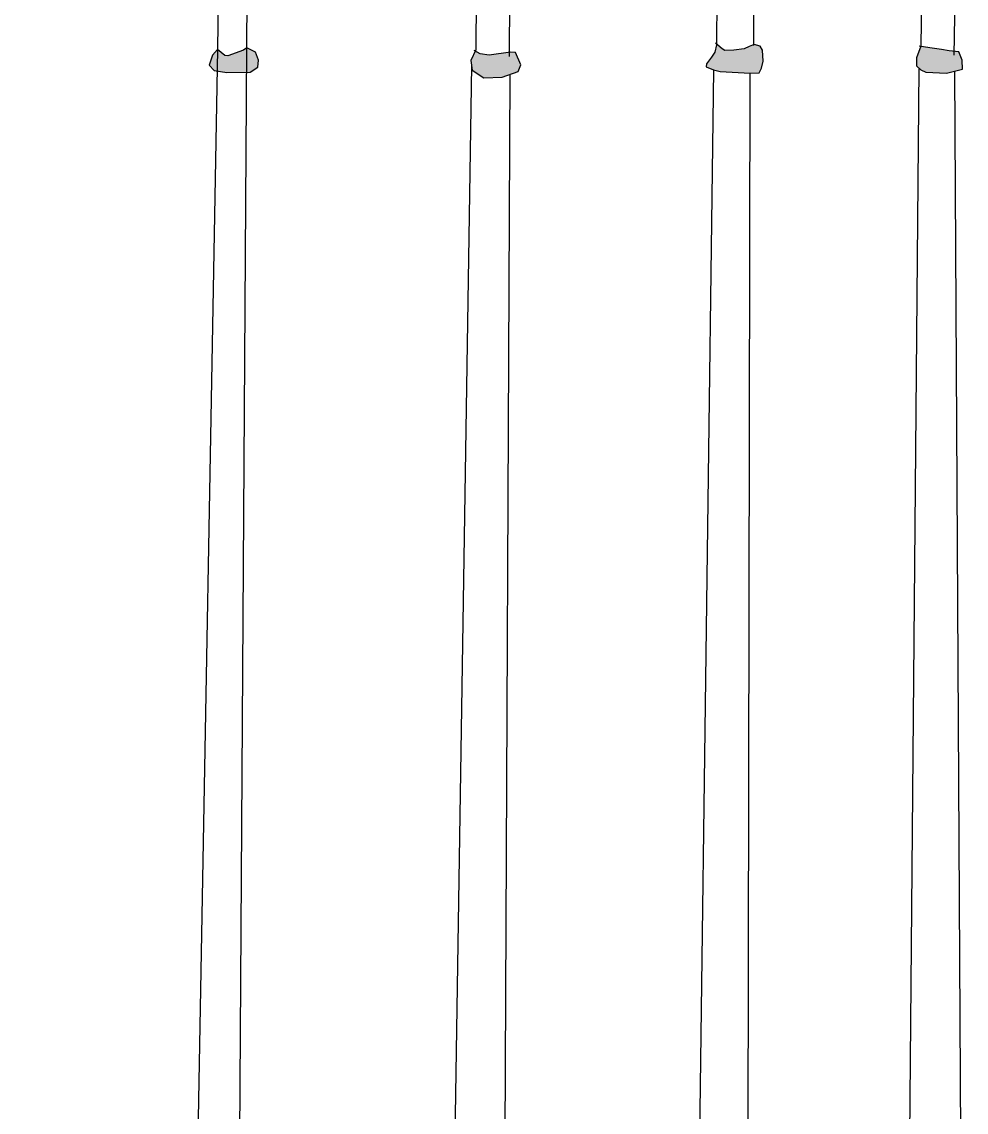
# Model space of a CAD drawing. Header units: millimetres. Extents: x 245 to 515, y 87 to 339.
# Drawn here: x 390.649 to 392.61, y 228.4 to 230.665 of the extents above; entities that cross this region are included whole.
import ezdxf

# ---------------------------------------------------------------- set-up
doc = ezdxf.new("R2010")
doc.units = ezdxf.units.MM
doc.layers.add('çziigi', color=10, linetype='Continuous')

msp = doc.modelspace()

# ---------------------------------------------------------------- hatches: boundary and pattern name
at = {"layer": 'çziigi'}
h = msp.add_hatch(color=256, dxfattribs=at)
h.dxf.hatch_style = 1
h.paths.add_polyline_path([(392.6015, 230.5853), (392.5943, 230.6026), (392.5741, 230.6047), (392.5582, 230.6076), (392.5344, 230.6112), (392.5152, 230.6143), (392.5063, 230.5903), (392.5063, 230.5738), (392.5157, 230.5658), (392.5258, 230.5608), (392.5691, 230.5586), (392.6022, 230.5666)])
h.paths.add_polyline_path([(392.1884, 230.5835), (392.187, 230.6066), (392.1817, 230.6146), (392.1692, 230.6181), (392.159, 230.6137), (392.1483, 230.6092), (392.1274, 230.6061), (392.1087, 230.6057), (392.1029, 230.6088), (392.0912, 230.6194), (392.0911, 230.6173), (392.0874, 230.6021), (392.0807, 230.5915), (392.0705, 230.5777), (392.0696, 230.5715), (392.0852, 230.5652), (392.0985, 230.5617), (392.1239, 230.5608), (392.1608, 230.5586), (392.1799, 230.5595), (392.1848, 230.5688)])
h.paths.add_polyline_path([(391.6737, 230.6013), (391.6637, 230.6024), (391.6192, 230.5957), (391.6002, 230.599), (391.5903, 230.6045), (391.5813, 230.5846), (391.5835, 230.5646), (391.608, 230.549), (391.6459, 230.5501), (391.6793, 230.5623), (391.6849, 230.5757)])
h.paths.add_polyline_path([(391.1399, 230.5856), (391.1337, 230.6022), (391.1158, 230.6111), (391.1088, 230.6063), (391.0764, 230.5946), (391.0702, 230.5953), (391.055, 230.6077), (391.0446, 230.5959), (391.0377, 230.5752), (391.0481, 230.5642), (391.0743, 230.5601), (391.1227, 230.5608), (391.1385, 230.5711)])

# ---------------------------------------------------------------- linework, layer by layer
for p, q in [((392.5295, 231.5456), (392.5153, 230.6145)), ((392.1688, 230.6159), (392.1689, 231.492)), ((391.1158, 230.6111), (391.1248, 231.4757)), ((391.6615, 230.5935), (391.6671, 231.4733)), ((392.1002, 231.4754), (392.0911, 230.6173)), ((391.5985, 231.4492), (391.5913, 230.6068)), ((392.5849, 230.5961), (392.596, 231.4163)), ((391.062, 231.0683), (391.055, 230.6077)), ((391.055, 230.6077), (390.4363, 196.4968)), ((390.9012, 196.507), (391.1158, 230.6111)), ((391.055, 230.6077), (391.0446, 230.5959)), ((391.0702, 230.5953), (391.055, 230.6077)), ((391.1088, 230.6063), (391.0764, 230.5946)), ((391.1158, 230.6111), (391.1088, 230.6063)), ((391.1337, 230.6022), (391.1158, 230.6111)), ((391.5913, 230.6068), (391.5813, 230.5846)), ((391.6002, 230.599), (391.588, 230.6057)), ((392.0911, 230.6173), (392.0874, 230.6021)), ((392.1029, 230.6088), (392.0892, 230.6212)), ((392.1087, 230.6057), (392.1029, 230.6088)), ((392.1274, 230.6061), (392.1087, 230.6057)), ((392.1483, 230.6092), (392.1274, 230.6061)), ((392.159, 230.6137), (392.1483, 230.6092)), ((392.1692, 230.6181), (392.159, 230.6137)), ((392.1817, 230.6146), (392.1692, 230.6181)), ((392.187, 230.6066), (392.1817, 230.6146)), ((392.1884, 230.5835), (392.187, 230.6066)), ((392.5153, 230.6145), (392.5063, 230.5903)), ((392.5344, 230.6112), (392.5121, 230.6148)), ((392.5582, 230.6076), (392.5344, 230.6112)), ((392.5741, 230.6047), (392.5582, 230.6076)), ((392.5943, 230.6026), (392.5741, 230.6047)), ((391.0446, 230.5959), (391.0377, 230.5752)), ((391.0764, 230.5946), (391.0702, 230.5953)), ((391.1399, 230.5856), (391.1337, 230.6022)), ((391.1385, 230.5711), (391.1399, 230.5856)), ((391.5813, 230.5846), (391.5835, 230.5646)), ((391.6192, 230.5957), (391.6002, 230.599)), ((391.6637, 230.6024), (391.6192, 230.5957)), ((391.6737, 230.6013), (391.6637, 230.6024)), ((391.6849, 230.5757), (391.6737, 230.6013)), ((392.0807, 230.5915), (392.0705, 230.5777)), ((392.0874, 230.6021), (392.0807, 230.5915)), ((392.1848, 230.5688), (392.1884, 230.5835)), ((392.5063, 230.5903), (392.5063, 230.5738)), ((392.6015, 230.5853), (392.5943, 230.6026)), ((392.6022, 230.5666), (392.6015, 230.5853)), ((391.0377, 230.5752), (391.0481, 230.5642)), ((391.0481, 230.5642), (391.0743, 230.5601)), ((391.5824, 230.5746), (391.0535, 196.4261)), ((391.0743, 230.5601), (391.1227, 230.5608)), ((391.1227, 230.5608), (391.1385, 230.5711)), ((391.5835, 230.5646), (391.608, 230.549)), ((392.0852, 230.5652), (391.6342, 196.4741)), ((391.6459, 230.5501), (391.6793, 230.5623)), ((391.6793, 230.5623), (391.6849, 230.5757)), ((392.0705, 230.5777), (392.0696, 230.5715)), ((392.0696, 230.5715), (392.0852, 230.5652)), ((392.0852, 230.5652), (392.0985, 230.5617)), ((392.0985, 230.5617), (392.1239, 230.5608)), ((392.1239, 230.5608), (392.1608, 230.5586)), ((392.1608, 230.5586), (392.1799, 230.5595)), ((392.1799, 230.5595), (392.1848, 230.5688)), ((392.511, 230.5698), (392.2235, 196.4826)), ((392.5063, 230.5738), (392.5157, 230.5658)), ((392.5157, 230.5658), (392.5258, 230.5608)), ((392.5258, 230.5608), (392.5691, 230.5586)), ((392.5691, 230.5586), (392.6022, 230.5666)), ((392.5857, 230.5626), (392.7687, 196.4778)), ((391.5003, 196.4659), (391.6626, 230.5562)), ((391.608, 230.549), (391.6459, 230.5501)), ((392.105, 196.468), (392.1608, 230.5586))]:
    msp.add_line(p, q, dxfattribs=at)

doc.saveas('drawing.dxf')
